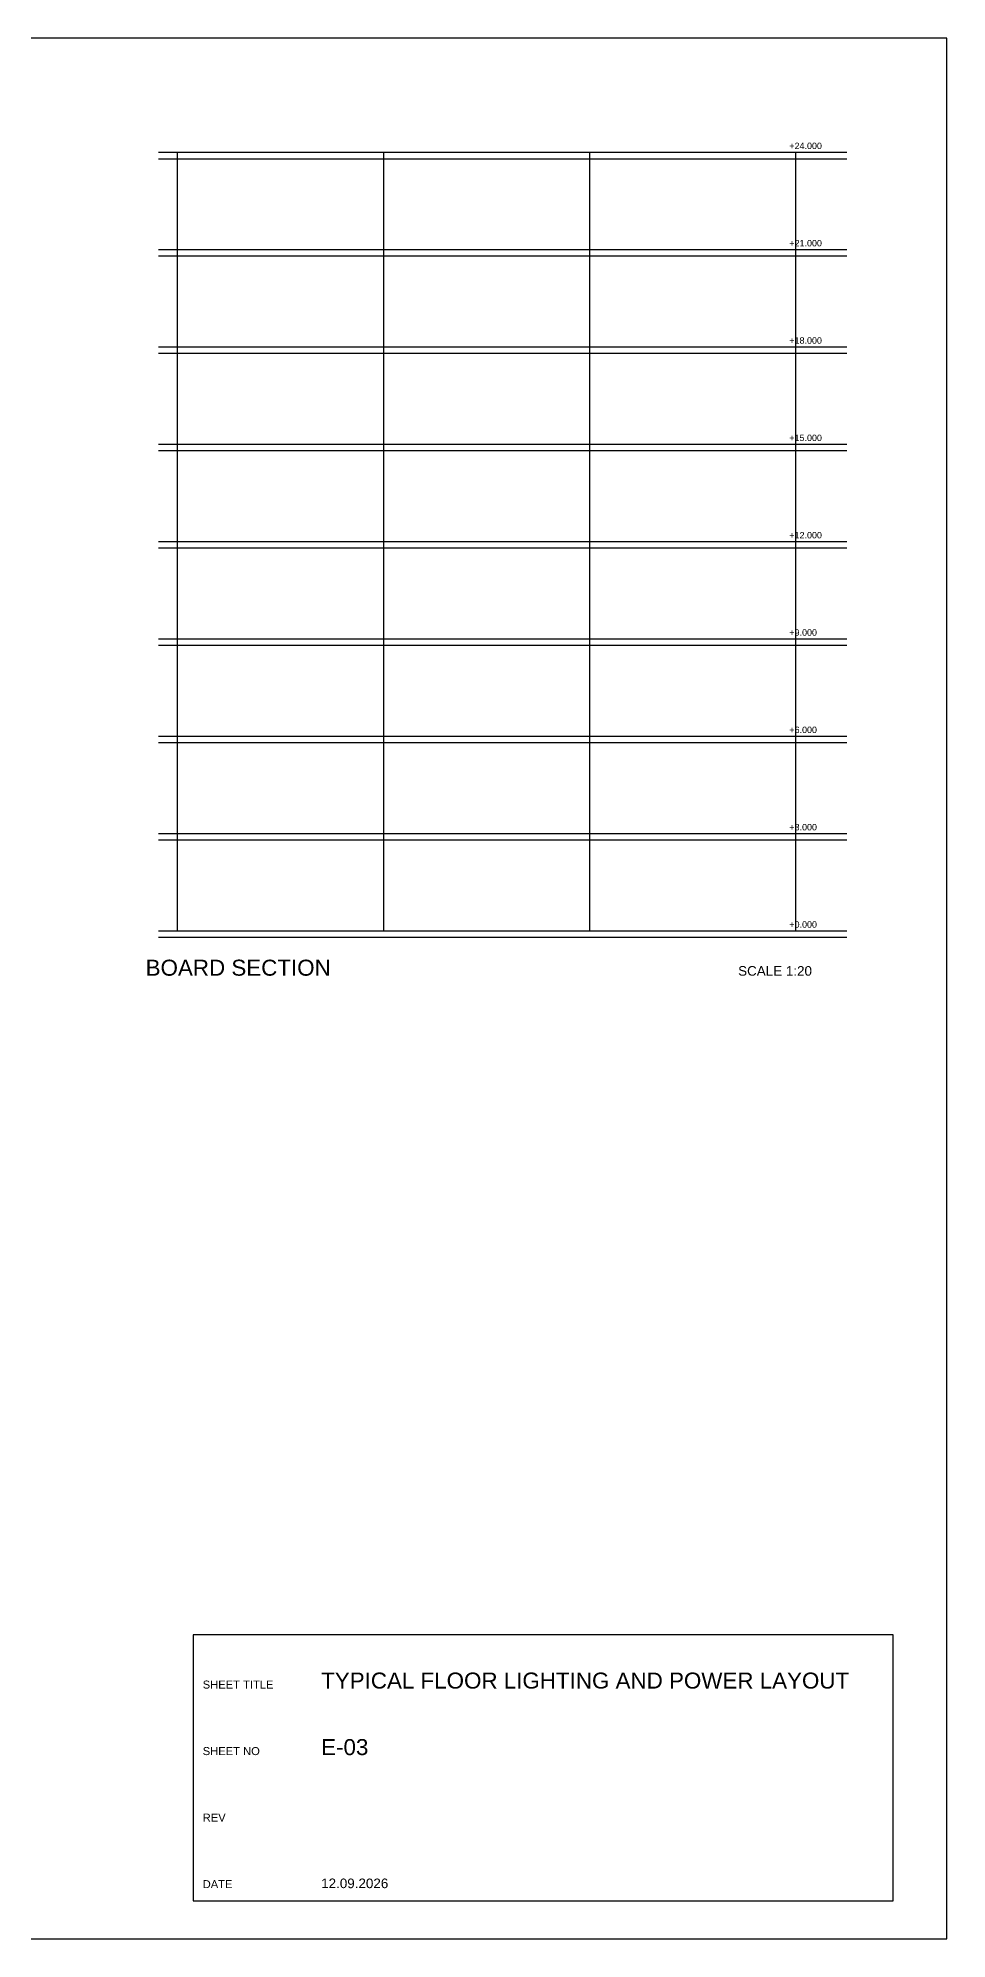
# Model space of a CAD drawing. Header units: millimetres. Extents: x 0 to 2841, y 0 to 594.
# Drawn here: x 2557 to 2841, y 0 to 594 of the extents above; entities that cross this region are included whole.
import ezdxf

# ---------------------------------------------------------------- set-up
doc = ezdxf.new("R2010")
doc.units = ezdxf.units.MM
for name, color, linetype in [('FRAME', 7, 'Continuous'), ('LEVEL', 7, 'Continuous'), ('SECTION', 7, 'Continuous'), ('TITLE', 7, 'Continuous'), ('TITLES', 7, 'Continuous')]:
    doc.layers.add(name, color=color, linetype=linetype)
doc.styles.add('Arial', font='arial.ttf')

msp = doc.modelspace()

# ---------------------------------------------------------------- linework, layer by layer
at = {"layer": 'FRAME'}
msp.add_lwpolyline([(2000, 0), (2841, 0), (2841, 594), (2000, 594)], close=True, dxfattribs=at)
at = {"layer": 'SECTION'}
for p, q in [((2594.7, 558.3), (2666.39, 558.3)), ((2594.7, 556.3), (2666.39, 556.3)), ((2600.7, 497.48), (2600.7, 558.3)), ((2665.06, 497.48), (2665.06, 558.3)), ((2666.39, 558.3), (2738.08, 558.3)), ((2666.39, 556.3), (2738.08, 556.3)), ((2729.41, 497.48), (2729.41, 558.3)), ((2738.08, 558.3), (2809.77, 558.3)), ((2738.08, 556.3), (2809.77, 556.3)), ((2793.77, 497.48), (2793.77, 558.3)), ((2594.7, 527.89), (2666.39, 527.89)), ((2594.7, 525.89), (2666.39, 525.89)), ((2666.39, 527.89), (2738.08, 527.89)), ((2666.39, 525.89), (2738.08, 525.89)), ((2738.08, 527.89), (2809.77, 527.89)), ((2738.08, 525.89), (2809.77, 525.89)), ((2594.7, 497.48), (2666.39, 497.48)), ((2594.7, 495.48), (2666.39, 495.48)), ((2600.7, 436.65), (2600.7, 497.48)), ((2665.06, 436.65), (2665.06, 497.48)), ((2666.39, 497.48), (2738.08, 497.48)), ((2666.39, 495.48), (2738.08, 495.48)), ((2729.41, 436.65), (2729.41, 497.48)), ((2738.08, 497.48), (2809.77, 497.48)), ((2738.08, 495.48), (2809.77, 495.48)), ((2793.77, 436.65), (2793.77, 497.48)), ((2594.7, 467.06), (2666.39, 467.06)), ((2594.7, 465.06), (2666.39, 465.06)), ((2666.39, 467.06), (2738.08, 467.06)), ((2666.39, 465.06), (2738.08, 465.06)), ((2738.08, 467.06), (2809.77, 467.06)), ((2738.08, 465.06), (2809.77, 465.06)), ((2594.7, 436.65), (2666.39, 436.65)), ((2594.7, 434.65), (2666.39, 434.65)), ((2600.7, 375.82), (2600.7, 436.65)), ((2665.06, 375.82), (2665.06, 436.65)), ((2666.39, 436.65), (2738.08, 436.65)), ((2666.39, 434.65), (2738.08, 434.65)), ((2729.41, 375.82), (2729.41, 436.65)), ((2738.08, 436.65), (2809.77, 436.65)), ((2738.08, 434.65), (2809.77, 434.65)), ((2793.77, 375.82), (2793.77, 436.65)), ((2594.7, 406.24), (2666.39, 406.24)), ((2594.7, 404.24), (2666.39, 404.24)), ((2666.39, 406.24), (2738.08, 406.24)), ((2666.39, 404.24), (2738.08, 404.24)), ((2738.08, 406.24), (2809.77, 406.24)), ((2738.08, 404.24), (2809.77, 404.24)), ((2594.7, 375.82), (2666.39, 375.82)), ((2600.7, 315), (2600.7, 375.82)), ((2665.06, 315), (2665.06, 375.82)), ((2666.39, 375.82), (2738.08, 375.82)), ((2729.41, 315), (2729.41, 375.82)), ((2738.08, 375.82), (2809.77, 375.82)), ((2793.77, 315), (2793.77, 375.82)), ((2594.7, 373.82), (2666.39, 373.82)), ((2666.39, 373.82), (2738.08, 373.82)), ((2738.08, 373.82), (2809.77, 373.82)), ((2594.7, 345.41), (2666.39, 345.41)), ((2666.39, 345.41), (2738.08, 345.41)), ((2738.08, 345.41), (2809.77, 345.41)), ((2594.7, 343.41), (2666.39, 343.41)), ((2666.39, 343.41), (2738.08, 343.41)), ((2738.08, 343.41), (2809.77, 343.41)), ((2594.7, 315), (2666.39, 315)), ((2666.39, 315), (2738.08, 315)), ((2738.08, 315), (2809.77, 315)), ((2594.7, 313), (2666.39, 313)), ((2666.39, 313), (2738.08, 313)), ((2738.08, 313), (2809.77, 313))]:
    msp.add_line(p, q, dxfattribs=at)
at = {"layer": 'TITLE'}
for p, q in [((2678.41, 95.04), (2605.52, 95.04)), ((2605.52, 95.04), (2605.52, 53.46)), ((2751.29, 95.04), (2678.41, 95.04)), ((2824.18, 95.04), (2751.29, 95.04)), ((2824.18, 53.46), (2824.18, 95.04)), ((2605.52, 53.46), (2605.52, 11.88)), ((2824.18, 11.88), (2824.18, 53.46)), ((2605.52, 11.88), (2678.41, 11.88)), ((2678.41, 11.88), (2751.29, 11.88)), ((2751.29, 11.88), (2824.18, 11.88))]:
    msp.add_line(p, q, dxfattribs=at)

# ---------------------------------------------------------------- texts
at = {"layer": 'LEVEL', "style": 'Arial'}
for s, p in [('+24.000', (2791.77, 559.3)), ('+21.000', (2791.77, 528.89)), ('+18.000', (2791.77, 498.48)), ('+15.000', (2791.77, 468.06)), ('+12.000', (2791.77, 437.65)), ('+9.000', (2791.77, 407.24)), ('+6.000', (2791.77, 376.82)), ('+3.000', (2791.77, 346.41)), ('+0.000', (2791.77, 316))]:
    msp.add_text(s, height=2, dxfattribs=at).set_placement(p)
at = {"layer": 'TITLE', "style": 'Arial'}
for s, height, p in [('TYPICAL FLOOR LIGHTING AND POWER LAYOUT', 5, (2645.52, 78.25)), ('SHEET TITLE', 2.5, (2608.52, 78.25)), ('SHEET NO', 2.5, (2608.52, 57.46)), ('E-03', 5, (2645.52, 57.46)), ('REV', 2.5, (2608.52, 36.67)), ('DATE', 2.5, (2608.52, 15.88)), ('12.09.2026', 3, (2645.52, 15.88))]:
    msp.add_text(s, height=height, dxfattribs=at).set_placement(p)
at = {"layer": 'TITLES', "style": 'Arial'}
for s, height, p in [('BOARD SECTION', 5, (2590.7, 301)), ('SCALE 1:20', 3, (2775.77, 301))]:
    msp.add_text(s, height=height, dxfattribs=at).set_placement(p)

doc.saveas('drawing.dxf')
